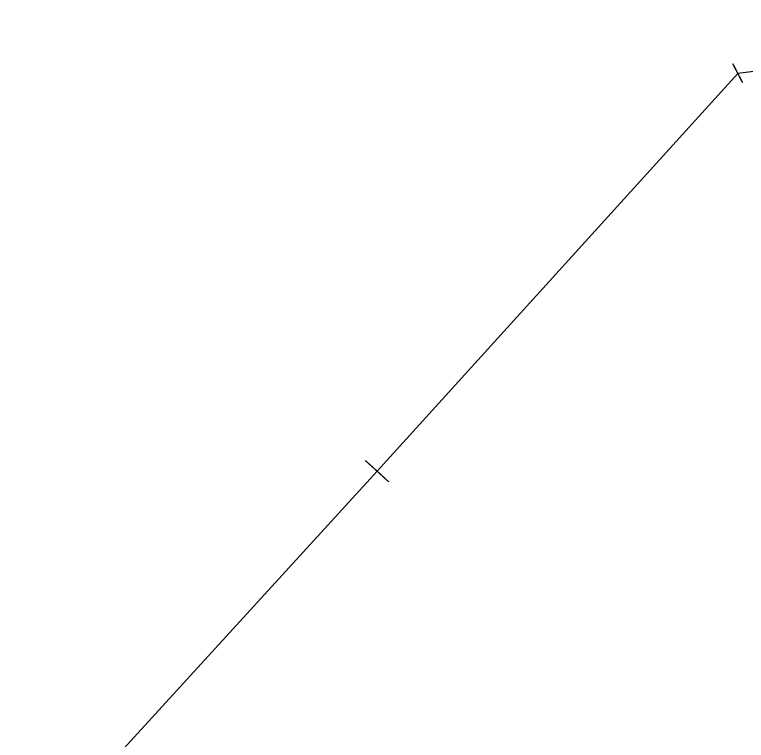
# Model space of a CAD drawing. Header units: metres. Extents: x 2692905 to 2694454, y 1247926 to 1251131.
# Drawn here: x 2693725.3 to 2693929.6, y 1248128.6 to 1248331.4 of the extents above; entities that cross this region are included whole.
import ezdxf

# ---------------------------------------------------------------- set-up
doc = ezdxf.new("R2010")
doc.units = ezdxf.units.M
doc.layers.add('ELE-TRAGWERKTEIL', color=1, linetype='Continuous', lineweight=25, true_color=0xff0000)
doc.layers.add('ELE-TRASSEE-FL', color=1, linetype='Continuous', lineweight=25, true_color=0xff0000)

msp = doc.modelspace()

# ---------------------------------------------------------------- linework, layer by layer
at = {"layer": 'ELE-TRAGWERKTEIL', "flags": 128}
for points in [[(2693928.62, 1248312.29), (2693925.86, 1248317.62)], [(2693928.39, 1248312.74), (2693926.09, 1248317.17)], [(2693829.81, 1248200.87), (2693823.22, 1248206.84)], [(2693829.48, 1248201.17), (2693823.55, 1248206.54)], [(2693828.74, 1248201.84), (2693824.29, 1248205.87)], [(2693828.37, 1248202.18), (2693824.66, 1248205.54)]]:
    msp.add_lwpolyline(points, dxfattribs=at)
at = {"layer": 'ELE-TRASSEE-FL', "flags": 128}
for points in [[(2694059.74, 1248331.35), (2693927.24, 1248314.95)], [(2693927.24, 1248314.95), (2693826.52, 1248203.86)], [(2693826.52, 1248203.86), (2693725.34, 1248092.9)]]:
    msp.add_lwpolyline(points, dxfattribs=at)

doc.saveas('drawing.dxf')
